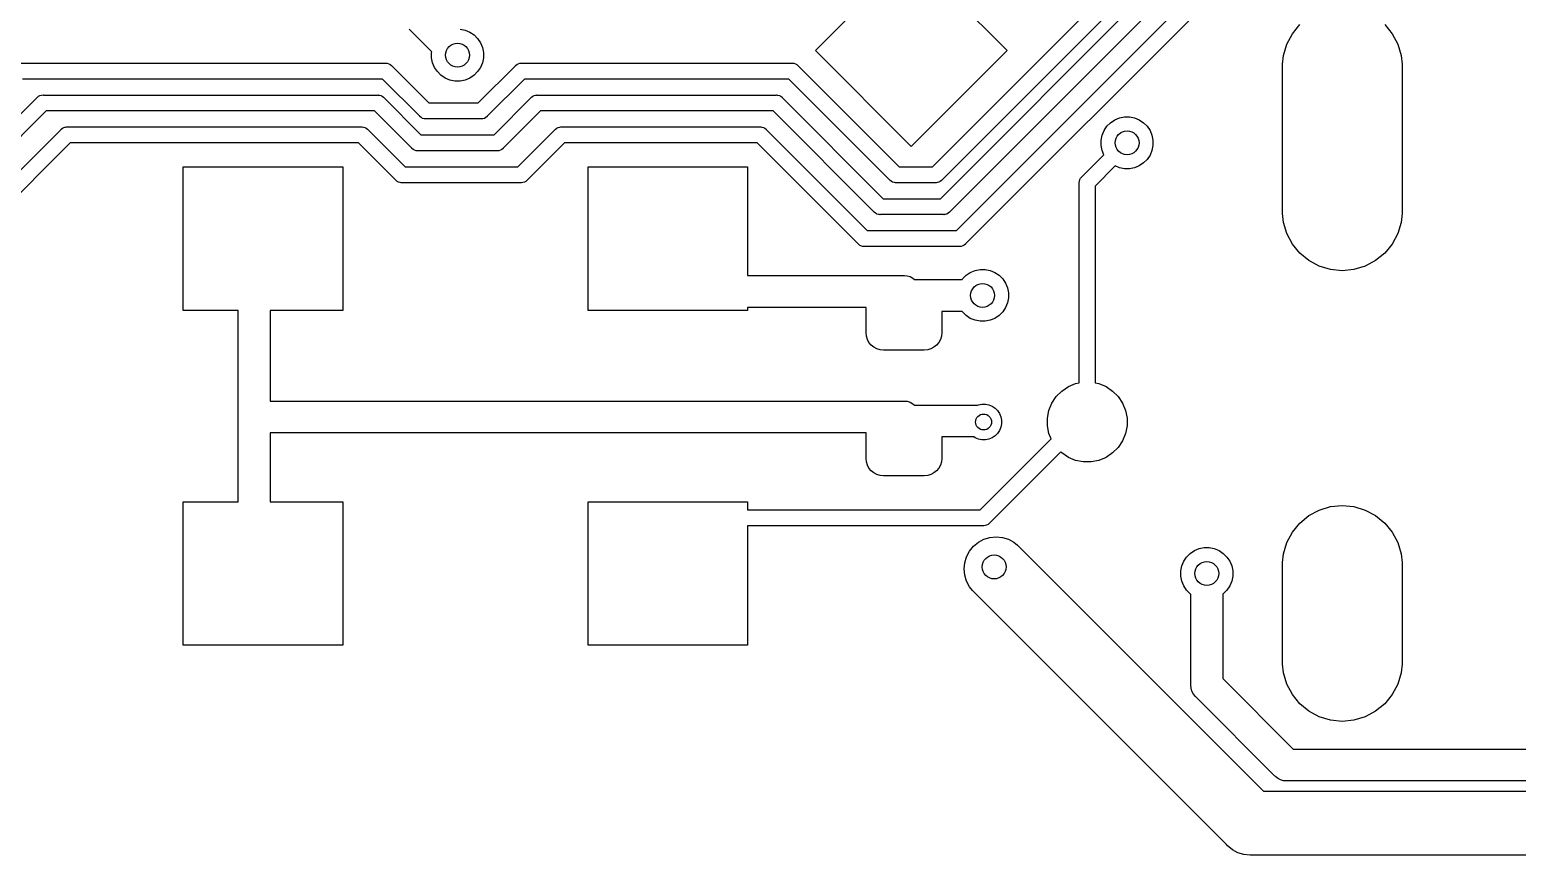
# Model space of a CAD drawing. Extents: x 1 to 84, y 1 to 137.
# Drawn here: x 20.33 to 39, y 1.47 to 11.82 of the extents above; entities that cross this region are included whole.
import ezdxf

# ---------------------------------------------------------------- set-up
doc = ezdxf.new("R2010")
doc.units = 0
doc.layers.add('BLACK', color=7, linetype='CONTINUOUS')

msp = doc.modelspace()

# ---------------------------------------------------------------- linework, layer by layer
at = {"layer": 'BLACK', "linetype": 'CONTINUOUS'}
for p, q in [((31.6586, 10.1), (35.2258, 13.6672)), ((35.3414, 13.5), (31.7742, 9.93276)), ((31.7586, 9.7), (35.3258, 13.2672)), ((35.4414, 13.1), (31.8742, 9.53276)), ((30.19, 11.5579), (31.3921, 12.76)), ((31.3921, 12.76), (32.5942, 11.5579)), ((31.9586, 9.3), (35.5258, 12.8672)), ((35.6414, 12.7), (32.0742, 9.13276)), ((25.3767, 11.5405), (25.0922, 11.825)), ((25.732, 11.825), (25.7948, 11.8125)), ((25.7948, 11.8125), (25.8539, 11.788)), ((25.8539, 11.788), (25.9072, 11.7524)), ((36.1037, 11.6384), (36.1734, 11.7687)), ((36.1734, 11.7687), (36.2671, 11.8829)), ((37.3329, 11.8829), (37.4266, 11.7687)), ((37.4266, 11.7687), (37.4963, 11.6384)), ((25.9072, 11.7524), (25.9524, 11.7072)), ((25.9524, 11.7072), (25.988, 11.6539)), ((25.988, 11.6539), (26.0125, 11.5948)), ((26.0125, 11.5948), (26.025, 11.532)), ((36.0609, 11.497), (36.1037, 11.6384)), ((37.4963, 11.6384), (37.5391, 11.497)), ((20.2049, 11.4), (24.7951, 11.4)), ((24.7951, 11.4), (24.8, 11.4005)), ((24.8, 11.4005), (24.8049, 11.4)), ((24.8049, 11.4), (24.8049, 11.4)), ((24.8049, 11.4), (24.8196, 11.3986)), ((24.8196, 11.3986), (24.8385, 11.3928)), ((24.8385, 11.3928), (24.8558, 11.3835)), ((25.375, 11.532), (25.3767, 11.5405)), ((25.375, 11.468), (25.375, 11.532)), ((25.3875, 11.4052), (25.375, 11.468)), ((25.412, 11.3461), (25.3875, 11.4052)), ((26.0125, 11.4052), (25.988, 11.3461)), ((26.025, 11.468), (26.0125, 11.4052)), ((26.025, 11.532), (26.025, 11.468)), ((26.4442, 11.3835), (26.4523, 11.3879)), ((26.4523, 11.3879), (26.4615, 11.3928)), ((26.4615, 11.3928), (26.4804, 11.3986)), ((26.4804, 11.3986), (26.4822, 11.3987)), ((26.4822, 11.3987), (26.4951, 11.4)), ((26.4951, 11.4), (26.5, 11.4005)), ((26.4951, 11.4), (26.4951, 11.4)), ((26.5, 11.4005), (26.5049, 11.4)), ((26.5049, 11.4), (29.8951, 11.4)), ((29.8951, 11.4), (29.9, 11.4005)), ((29.9, 11.4005), (29.9049, 11.4)), ((29.9049, 11.4), (29.9049, 11.4)), ((29.9049, 11.4), (29.9196, 11.3986)), ((29.9196, 11.3986), (29.9385, 11.3928)), ((29.9385, 11.3928), (29.9558, 11.3835)), ((31.3921, 10.3558), (30.19, 11.5579)), ((32.5942, 11.5579), (31.3921, 10.3558)), ((36.05, 11.3868), (36.0609, 11.497)), ((36.05, 9.51317), (36.05, 11.3868)), ((37.5391, 11.497), (37.55, 11.3868)), ((37.55, 11.3868), (37.55, 9.51316)), ((24.7586, 11.2), (20.2414, 11.2)), ((25.2258, 10.7328), (24.7586, 11.2)), ((24.8558, 11.3835), (24.8711, 11.3711)), ((24.8711, 11.3711), (24.8742, 11.3672)), ((24.8742, 11.3672), (25.3414, 10.9)), ((25.4476, 11.2928), (25.412, 11.3461)), ((25.4928, 11.2476), (25.4476, 11.2928)), ((25.5461, 11.212), (25.4928, 11.2476)), ((25.6052, 11.1875), (25.5461, 11.212)), ((25.8539, 11.212), (25.7948, 11.1875)), ((25.9072, 11.2476), (25.8539, 11.212)), ((25.9524, 11.2928), (25.9072, 11.2476)), ((25.988, 11.3461), (25.9524, 11.2928)), ((25.9586, 10.9), (26.4258, 11.3672)), ((26.5414, 11.2), (26.0742, 10.7328)), ((26.4258, 11.3672), (26.4289, 11.3711)), ((26.4289, 11.3711), (26.4442, 11.3835)), ((29.8586, 11.2), (26.5414, 11.2)), ((31.1258, 9.93276), (29.8586, 11.2)), ((29.9558, 11.3835), (29.9711, 11.3711)), ((29.9711, 11.3711), (29.9742, 11.3672)), ((29.9742, 11.3672), (31.2414, 10.1)), ((25.668, 11.175), (25.6052, 11.1875)), ((25.732, 11.175), (25.668, 11.175)), ((25.7948, 11.1875), (25.732, 11.175)), ((15.2586, 5.8), (20.4258, 10.9672)), ((20.4258, 10.9672), (20.4289, 10.9711)), ((20.4289, 10.9711), (20.4442, 10.9835)), ((20.4442, 10.9835), (20.4615, 10.9928)), ((20.4615, 10.9928), (20.4804, 10.9986)), ((20.4804, 10.9986), (20.5, 11.0005)), ((20.5, 11.0005), (20.5049, 11)), ((20.5049, 11), (24.6951, 11)), ((24.6951, 11), (24.7, 11.0005)), ((24.7, 11.0005), (24.7049, 11)), ((24.7049, 11), (24.7049, 11)), ((24.7049, 11), (24.7196, 10.9986)), ((24.7196, 10.9986), (24.7385, 10.9928)), ((24.7385, 10.9928), (24.7558, 10.9835)), ((24.7558, 10.9835), (24.7711, 10.9711)), ((24.7711, 10.9711), (24.7742, 10.9672)), ((24.7742, 10.9672), (25.2414, 10.5)), ((25.3414, 10.9), (25.9586, 10.9)), ((26.1586, 10.5), (26.6258, 10.9672)), ((26.6258, 10.9672), (26.6289, 10.9711)), ((26.6289, 10.9711), (26.6442, 10.9835)), ((26.6442, 10.9835), (26.6523, 10.9879)), ((26.6523, 10.9879), (26.6615, 10.9928)), ((26.6615, 10.9928), (26.6804, 10.9986)), ((26.6804, 10.9986), (26.6822, 10.9987)), ((26.6822, 10.9987), (26.6951, 11)), ((26.6951, 11), (26.7, 11.0005)), ((26.6951, 11), (26.6951, 11)), ((26.7, 11.0005), (26.7049, 11)), ((26.7049, 11), (29.6951, 11)), ((29.6951, 11), (29.7, 11.0005)), ((29.7, 11.0005), (29.7049, 11)), ((29.7049, 11), (29.7049, 11)), ((29.7049, 11), (29.7196, 10.9986)), ((29.7196, 10.9986), (29.7385, 10.9928)), ((29.7385, 10.9928), (29.7558, 10.9835)), ((29.7558, 10.9835), (29.7711, 10.9711)), ((29.7711, 10.9711), (29.7742, 10.9672)), ((29.7742, 10.9672), (31.0414, 9.7)), ((20.5414, 10.8), (15.3742, 5.63276)), ((24.6586, 10.8), (20.5414, 10.8)), ((25.1258, 10.3328), (24.6586, 10.8)), ((25.2289, 10.7289), (25.2258, 10.7328)), ((25.2442, 10.7165), (25.2289, 10.7289)), ((25.2515, 10.7125), (25.2442, 10.7165)), ((25.2615, 10.7072), (25.2515, 10.7125)), ((25.2804, 10.7014), (25.2615, 10.7072)), ((25.2822, 10.7013), (25.2804, 10.7014)), ((25.2951, 10.7), (25.2822, 10.7013)), ((25.3, 10.6995), (25.2951, 10.7)), ((25.2951, 10.7), (25.2951, 10.7)), ((25.3049, 10.7), (25.3, 10.6995)), ((25.9951, 10.7), (25.3049, 10.7)), ((26, 10.6995), (25.9951, 10.7)), ((26.0049, 10.7), (26, 10.6995)), ((26.0196, 10.7014), (26.0049, 10.7)), ((26.0049, 10.7), (26.0049, 10.7)), ((26.0385, 10.7072), (26.0196, 10.7014)), ((26.0558, 10.7165), (26.0385, 10.7072)), ((26.0711, 10.7289), (26.0558, 10.7165)), ((26.0742, 10.7328), (26.0711, 10.7289)), ((26.7414, 10.8), (26.2742, 10.3328)), ((29.6586, 10.8), (26.7414, 10.8)), ((30.9258, 9.53276), (29.6586, 10.8)), ((33.8476, 10.6072), (33.8928, 10.6524)), ((33.8928, 10.6524), (33.9461, 10.688)), ((33.9461, 10.688), (34.0052, 10.7125)), ((34.0052, 10.7125), (34.068, 10.725)), ((34.068, 10.725), (34.132, 10.725)), ((34.132, 10.725), (34.1948, 10.7125)), ((34.1948, 10.7125), (34.2539, 10.688)), ((34.2539, 10.688), (34.3072, 10.6524)), ((34.3072, 10.6524), (34.3524, 10.6072)), ((15.3586, 5.2), (20.7258, 10.5672)), ((20.7258, 10.5672), (20.7289, 10.5711)), ((20.7289, 10.5711), (20.7442, 10.5835)), ((20.7442, 10.5835), (20.7615, 10.5928)), ((20.7615, 10.5928), (20.7747, 10.5968)), ((20.7747, 10.5968), (20.7804, 10.5986)), ((20.7804, 10.5986), (20.7824, 10.5987)), ((20.7824, 10.5987), (20.7951, 10.6)), ((20.7951, 10.6), (20.8, 10.6005)), ((20.7951, 10.6), (20.7951, 10.6)), ((20.8, 10.6005), (20.8049, 10.6)), ((20.8049, 10.6), (24.4951, 10.6)), ((24.4951, 10.6), (24.5, 10.6005)), ((24.5, 10.6005), (24.5049, 10.6)), ((24.5049, 10.6), (24.5049, 10.6)), ((24.5049, 10.6), (24.5196, 10.5986)), ((24.5196, 10.5986), (24.5385, 10.5928)), ((24.5385, 10.5928), (24.5558, 10.5835)), ((24.5558, 10.5835), (24.5711, 10.5711)), ((24.5711, 10.5711), (24.5742, 10.5672)), ((24.5742, 10.5672), (25.0414, 10.1)), ((25.2414, 10.5), (26.1586, 10.5)), ((26.4586, 10.1), (26.9258, 10.5672)), ((26.9258, 10.5672), (26.9289, 10.5711)), ((26.9289, 10.5711), (26.9442, 10.5835)), ((26.9442, 10.5835), (26.9523, 10.5879)), ((26.9523, 10.5879), (26.9615, 10.5928)), ((26.9615, 10.5928), (26.9804, 10.5986)), ((26.9804, 10.5986), (26.9822, 10.5987)), ((26.9822, 10.5987), (26.9951, 10.6)), ((26.9951, 10.6), (27, 10.6005)), ((26.9951, 10.6), (26.9951, 10.6)), ((27, 10.6005), (27.0049, 10.6)), ((27.0049, 10.6), (29.4951, 10.6)), ((29.4951, 10.6), (29.5, 10.6005)), ((29.5, 10.6005), (29.5049, 10.6)), ((29.5049, 10.6), (29.5049, 10.6)), ((29.5049, 10.6), (29.5196, 10.5986)), ((29.5196, 10.5986), (29.5385, 10.5928)), ((29.5385, 10.5928), (29.5558, 10.5835)), ((29.5558, 10.5835), (29.5711, 10.5711)), ((29.5711, 10.5711), (29.5742, 10.5672)), ((29.5742, 10.5672), (30.8414, 9.3)), ((33.775, 10.432), (33.7875, 10.4948)), ((33.7875, 10.4948), (33.812, 10.5539)), ((33.812, 10.5539), (33.8476, 10.6072)), ((34.3524, 10.6072), (34.388, 10.5539)), ((34.388, 10.5539), (34.4125, 10.4948)), ((34.4125, 10.4948), (34.425, 10.432)), ((20.8414, 10.4), (15.4742, 5.03276)), ((24.4586, 10.4), (20.8414, 10.4)), ((24.9258, 9.93276), (24.4586, 10.4)), ((25.1289, 10.3289), (25.1258, 10.3328)), ((25.1442, 10.3165), (25.1289, 10.3289)), ((25.1523, 10.3121), (25.1442, 10.3165)), ((25.1615, 10.3072), (25.1523, 10.3121)), ((25.1804, 10.3014), (25.1615, 10.3072)), ((25.1822, 10.3013), (25.1804, 10.3014)), ((25.1951, 10.3), (25.1822, 10.3013)), ((25.2, 10.2995), (25.1951, 10.3)), ((25.1951, 10.3), (25.1951, 10.3)), ((25.2049, 10.3), (25.2, 10.2995)), ((26.1951, 10.3), (25.2049, 10.3)), ((26.2, 10.2995), (26.1951, 10.3)), ((26.2049, 10.3), (26.2, 10.2995)), ((26.2196, 10.3014), (26.2049, 10.3)), ((26.2049, 10.3), (26.2049, 10.3)), ((26.2385, 10.3072), (26.2196, 10.3014)), ((26.2558, 10.3165), (26.2385, 10.3072)), ((26.2711, 10.3289), (26.2558, 10.3165)), ((26.2742, 10.3328), (26.2711, 10.3289)), ((27.0414, 10.4), (26.5742, 9.93276)), ((29.4586, 10.4), (27.0414, 10.4)), ((30.7258, 9.13276), (29.4586, 10.4)), ((33.775, 10.368), (33.775, 10.432)), ((33.7875, 10.3052), (33.775, 10.368)), ((33.8098, 10.2513), (33.7875, 10.3052)), ((34.4125, 10.3052), (34.388, 10.2461)), ((34.425, 10.368), (34.4125, 10.3052)), ((34.425, 10.432), (34.425, 10.368)), ((22.26, 8.3), (22.26, 10.1)), ((22.26, 10.1), (24.26, 10.1)), ((24.26, 10.1), (24.26, 8.3)), ((25.0414, 10.1), (26.4586, 10.1)), ((27.34, 8.3), (27.34, 10.1)), ((27.34, 10.1), (29.34, 10.1)), ((29.34, 10.1), (29.34, 8.7375)), ((31.2414, 10.1), (31.6586, 10.1)), ((33.5328, 9.97418), (33.8098, 10.2513)), ((33.9513, 10.1098), (33.7, 9.85858)), ((34.0052, 10.0875), (33.9513, 10.1098)), ((34.068, 10.075), (34.0052, 10.0875)), ((34.1948, 10.0875), (34.132, 10.075)), ((34.2539, 10.112), (34.1948, 10.0875)), ((34.3072, 10.1476), (34.2539, 10.112)), ((34.3524, 10.1928), (34.3072, 10.1476)), ((34.388, 10.2461), (34.3524, 10.1928)), ((24.9289, 9.92895), (24.9258, 9.93276)), ((24.9442, 9.91645), (24.9289, 9.92895)), ((24.9523, 9.91213), (24.9442, 9.91645)), ((24.9615, 9.90717), (24.9523, 9.91213)), ((24.9804, 9.90145), (24.9615, 9.90717)), ((24.9822, 9.90127), (24.9804, 9.90145)), ((24.9951, 9.9), (24.9822, 9.90127)), ((25, 9.89952), (24.9951, 9.9)), ((24.9951, 9.9), (24.9951, 9.9)), ((25.0049, 9.9), (25, 9.89952)), ((26.4951, 9.9), (25.0049, 9.9)), ((26.5, 9.89952), (26.4951, 9.9)), ((26.5049, 9.9), (26.5, 9.89952)), ((26.5196, 9.90145), (26.5049, 9.9)), ((26.5049, 9.9), (26.5049, 9.9)), ((26.5385, 9.90717), (26.5196, 9.90145)), ((26.5558, 9.91645), (26.5385, 9.90717)), ((26.5711, 9.92895), (26.5558, 9.91645)), ((26.5742, 9.93276), (26.5711, 9.92895)), ((31.1289, 9.92895), (31.1258, 9.93276)), ((31.1442, 9.91645), (31.1289, 9.92895)), ((31.1588, 9.90861), (31.1442, 9.91645)), ((31.1615, 9.90717), (31.1588, 9.90861)), ((31.1804, 9.90145), (31.1615, 9.90717)), ((31.1822, 9.90127), (31.1804, 9.90145)), ((31.1951, 9.9), (31.1822, 9.90127)), ((31.2, 9.89952), (31.1951, 9.9)), ((31.1951, 9.9), (31.1951, 9.9)), ((31.2049, 9.9), (31.2, 9.89952)), ((31.6951, 9.9), (31.2049, 9.9)), ((31.7, 9.89952), (31.6951, 9.9)), ((31.7049, 9.9), (31.7, 9.89952)), ((31.7196, 9.90145), (31.7049, 9.9)), ((31.7049, 9.9), (31.7049, 9.9)), ((31.7385, 9.90717), (31.7196, 9.90145)), ((31.7558, 9.91645), (31.7385, 9.90717)), ((31.7711, 9.92895), (31.7558, 9.91645)), ((31.7742, 9.93276), (31.7711, 9.92895)), ((33.4995, 9.9), (33.5014, 9.9196)), ((33.5, 9.89509), (33.4995, 9.9)), ((33.5, 7.3899), (33.5, 9.89509)), ((33.5014, 9.9196), (33.5072, 9.93845)), ((33.5072, 9.93845), (33.5165, 9.95582)), ((33.5165, 9.95582), (33.5258, 9.96724)), ((33.5258, 9.96724), (33.5289, 9.97105)), ((33.5289, 9.97105), (33.5328, 9.97418)), ((34.132, 10.075), (34.068, 10.075)), ((33.7, 9.85858), (33.7, 7.3899)), ((30.9289, 9.52895), (30.9258, 9.53276)), ((30.9442, 9.51645), (30.9289, 9.52895)), ((31.0414, 9.7), (31.7586, 9.7)), ((31.8711, 9.52895), (31.8558, 9.51645)), ((31.8742, 9.53276), (31.8711, 9.52895)), ((30.9566, 9.50982), (30.9442, 9.51645)), ((30.9615, 9.50717), (30.9566, 9.50982)), ((30.9804, 9.50145), (30.9615, 9.50717)), ((30.9822, 9.50127), (30.9804, 9.50145)), ((30.9951, 9.5), (30.9822, 9.50127)), ((31, 9.49952), (30.9951, 9.5)), ((30.9951, 9.5), (30.9951, 9.5)), ((31.0049, 9.5), (31, 9.49952)), ((31.7951, 9.5), (31.0049, 9.5)), ((31.8, 9.49952), (31.7951, 9.5)), ((31.8049, 9.5), (31.8, 9.49952)), ((31.8196, 9.50145), (31.8049, 9.5)), ((31.8049, 9.5), (31.8049, 9.5)), ((31.8385, 9.50717), (31.8196, 9.50145)), ((31.8558, 9.51645), (31.8385, 9.50717)), ((36.0609, 9.40297), (36.05, 9.51317)), ((36.1037, 9.2616), (36.0609, 9.40297)), ((37.5391, 9.40297), (37.4963, 9.2616)), ((37.55, 9.51316), (37.5391, 9.40297)), ((30.8414, 9.3), (31.9586, 9.3)), ((36.1734, 9.13131), (36.1037, 9.2616)), ((37.4963, 9.2616), (37.4266, 9.13131)), ((30.7289, 9.12895), (30.7258, 9.13276)), ((30.7442, 9.11645), (30.7289, 9.12895)), ((30.7602, 9.10789), (30.7442, 9.11645)), ((30.7615, 9.10717), (30.7602, 9.10789)), ((30.7804, 9.10145), (30.7615, 9.10717)), ((30.7822, 9.10127), (30.7804, 9.10145)), ((30.7951, 9.1), (30.7822, 9.10127)), ((30.8, 9.09952), (30.7951, 9.1)), ((30.7951, 9.1), (30.7951, 9.1)), ((30.8049, 9.1), (30.8, 9.09952)), ((31.9951, 9.1), (30.8049, 9.1)), ((32, 9.09952), (31.9951, 9.1)), ((32.0049, 9.1), (32, 9.09952)), ((32.0196, 9.10145), (32.0049, 9.1)), ((32.0049, 9.1), (32.0049, 9.1)), ((32.0385, 9.10717), (32.0196, 9.10145)), ((32.0558, 9.11645), (32.0385, 9.10717)), ((32.0711, 9.12895), (32.0558, 9.11645)), ((32.0742, 9.13276), (32.0711, 9.12895)), ((36.2671, 9.0171), (36.1734, 9.13131)), ((36.3813, 8.92338), (36.2671, 9.0171)), ((37.3329, 9.0171), (37.2187, 8.92338)), ((37.4266, 9.13131), (37.3329, 9.0171)), ((32.0803, 8.73994), (32.1336, 8.77551)), ((32.1336, 8.77551), (32.1927, 8.80001)), ((32.1927, 8.80001), (32.2555, 8.8125)), ((32.2555, 8.8125), (32.3195, 8.8125)), ((32.3195, 8.8125), (32.3823, 8.80001)), ((32.3823, 8.80001), (32.4414, 8.77551)), ((32.4414, 8.77551), (32.4947, 8.73994)), ((36.5116, 8.85374), (36.3813, 8.92338)), ((36.653, 8.81085), (36.5116, 8.85374)), ((36.8, 8.79637), (36.653, 8.81085)), ((36.947, 8.81085), (36.8, 8.79637)), ((37.0884, 8.85374), (36.947, 8.81085)), ((37.2187, 8.92338), (37.0884, 8.85374)), ((29.34, 8.7375), (31.3098, 8.7375)), ((31.3098, 8.7375), (31.3392, 8.73461)), ((31.3392, 8.73461), (31.3769, 8.72317)), ((31.3769, 8.72317), (31.4117, 8.7046)), ((31.4117, 8.7046), (31.4325, 8.6875)), ((31.4325, 8.6875), (32.0303, 8.6875)), ((32.0303, 8.6875), (32.0351, 8.69468)), ((32.0351, 8.69468), (32.0803, 8.73994)), ((32.4947, 8.73994), (32.5399, 8.69468)), ((32.5399, 8.69468), (32.5755, 8.64144)), ((32.5755, 8.64144), (32.6, 8.5823)), ((32.6, 8.5823), (32.6125, 8.51951)), ((32.6125, 8.45549), (32.6, 8.3927)), ((32.6125, 8.51951), (32.6125, 8.45549)), ((22.95, 8.3), (22.26, 8.3)), ((22.95, 7.00983), (22.95, 8.3)), ((24.26, 8.3), (23.35, 8.3)), ((23.35, 8.3), (23.35, 7.1625)), ((29.34, 8.3), (27.34, 8.3)), ((30.825, 8.3375), (29.34, 8.3375)), ((29.34, 8.3375), (29.34, 8.3)), ((30.825, 8.01875), (30.825, 8.3375)), ((32.0303, 8.2875), (31.775, 8.2875)), ((31.775, 8.2875), (31.775, 8.01875)), ((32.0351, 8.28032), (32.0303, 8.2875)), ((32.0803, 8.23506), (32.0351, 8.28032)), ((32.1336, 8.19949), (32.0803, 8.23506)), ((32.4947, 8.23506), (32.4414, 8.19949)), ((32.5399, 8.28032), (32.4947, 8.23506)), ((32.5755, 8.33356), (32.5399, 8.28032)), ((32.6, 8.3927), (32.5755, 8.33356)), ((32.1927, 8.17499), (32.1336, 8.19949)), ((32.2555, 8.1625), (32.1927, 8.17499)), ((32.3195, 8.1625), (32.2555, 8.1625)), ((32.3823, 8.17499), (32.3195, 8.1625)), ((32.4414, 8.19949), (32.3823, 8.17499)), ((30.8292, 7.97607), (30.825, 8.01875)), ((30.8417, 7.93504), (30.8292, 7.97607)), ((30.8619, 7.89722), (30.8417, 7.93504)), ((30.8891, 7.86407), (30.8619, 7.89722)), ((30.9222, 7.83687), (30.8891, 7.86407)), ((31.7109, 7.86407), (31.6778, 7.83687)), ((31.7381, 7.89722), (31.7109, 7.86407)), ((31.7583, 7.93504), (31.7381, 7.89722)), ((31.7708, 7.97607), (31.7583, 7.93504)), ((31.775, 8.01875), (31.7708, 7.97607)), ((30.96, 7.81665), (30.9222, 7.83687)), ((31.0011, 7.8042), (30.96, 7.81665)), ((31.0437, 7.8), (31.0011, 7.8042)), ((31.5562, 7.8), (31.0437, 7.8)), ((31.5989, 7.8042), (31.5562, 7.8)), ((31.64, 7.81665), (31.5989, 7.8042)), ((31.6778, 7.83687), (31.64, 7.81665)), ((33.2116, 7.21873), (33.2813, 7.28837)), ((33.2813, 7.28837), (33.3632, 7.34309)), ((33.3632, 7.34309), (33.4542, 7.38078)), ((33.4542, 7.38078), (33.5, 7.3899)), ((33.7, 7.3899), (33.7458, 7.38078)), ((33.7458, 7.38078), (33.8368, 7.34309)), ((33.8368, 7.34309), (33.9187, 7.28837)), ((33.9187, 7.28837), (33.9884, 7.21873)), ((23.35, 7.1625), (31.3098, 7.1625)), ((31.3098, 7.1625), (31.3392, 7.1596)), ((31.3392, 7.1596), (31.3769, 7.14817)), ((31.3769, 7.14817), (31.4117, 7.1296)), ((31.4117, 7.1296), (31.4325, 7.1125)), ((31.4325, 7.1125), (32.2251, 7.1125)), ((32.2251, 7.1125), (32.2344, 7.11635)), ((32.2344, 7.11635), (32.2778, 7.125)), ((32.2778, 7.125), (32.3222, 7.125)), ((32.3222, 7.125), (32.3656, 7.11635)), ((32.3656, 7.11635), (32.4066, 7.09939)), ((32.4066, 7.09939), (32.4434, 7.07477)), ((33.1192, 7.04584), (33.1569, 7.13684)), ((33.1569, 7.13684), (33.2116, 7.21873)), ((33.9884, 7.21873), (34.0431, 7.13684)), ((34.0431, 7.13684), (34.0808, 7.04584)), ((22.949, 7), (22.95, 7.00981)), ((22.95, 6.99019), (22.949, 7)), ((22.95, 7.00982), (22.95, 7.00983)), ((22.95, 7.00981), (22.95, 7.00982)), ((22.95, 5.9), (22.95, 6.99019)), ((32.4434, 7.07477), (32.4748, 7.04343)), ((32.4748, 7.04343), (32.4994, 7.00658)), ((32.4994, 7.00658), (32.5164, 6.96563)), ((32.5164, 6.96563), (32.525, 6.92216)), ((32.525, 6.92216), (32.525, 6.87784)), ((33.1, 6.94925), (33.1192, 7.04584)), ((33.1, 6.85075), (33.1, 6.94925)), ((34.0808, 7.04584), (34.1, 6.94925)), ((34.1, 6.94925), (34.1, 6.85075)), ((30.825, 6.7625), (23.35, 6.7625)), ((23.35, 6.7625), (23.35, 5.9)), ((30.825, 6.44375), (30.825, 6.7625)), ((32.4434, 6.72523), (32.4066, 6.70061)), ((32.4748, 6.75657), (32.4434, 6.72523)), ((32.4994, 6.79342), (32.4748, 6.75657)), ((32.5164, 6.83437), (32.4994, 6.79342)), ((32.525, 6.87784), (32.5164, 6.83437)), ((33.1192, 6.75415), (33.1, 6.85075)), ((33.1466, 6.68803), (33.1192, 6.75415)), ((34.0808, 6.75415), (34.0431, 6.66316)), ((34.1, 6.85075), (34.0808, 6.75415)), ((32.1756, 6.7125), (31.775, 6.7125)), ((31.775, 6.7125), (31.775, 6.44375)), ((32.1934, 6.70061), (32.1756, 6.7125)), ((32.2344, 6.68365), (32.1934, 6.70061)), ((32.2778, 6.675), (32.2344, 6.68365)), ((32.2586, 5.8), (33.1466, 6.68803)), ((32.3222, 6.675), (32.2778, 6.675)), ((32.3656, 6.68365), (32.3222, 6.675)), ((32.4066, 6.70061), (32.3656, 6.68365)), ((33.9884, 6.58127), (33.9187, 6.51162)), ((34.0431, 6.66316), (33.9884, 6.58127)), ((30.8292, 6.40107), (30.825, 6.44375)), ((30.8417, 6.36004), (30.8292, 6.40107)), ((30.8619, 6.32222), (30.8417, 6.36004)), ((31.7583, 6.36004), (31.7381, 6.32222)), ((31.7708, 6.40107), (31.7583, 6.36004)), ((31.775, 6.44375), (31.7708, 6.40107)), ((33.2672, 6.52574), (32.3742, 5.63276)), ((33.2813, 6.51162), (33.2672, 6.52574)), ((33.3632, 6.45691), (33.2813, 6.51162)), ((33.4542, 6.41921), (33.3632, 6.45691)), ((33.5508, 6.4), (33.4542, 6.41921)), ((33.6492, 6.4), (33.5508, 6.4)), ((33.7458, 6.41921), (33.6492, 6.4)), ((33.8368, 6.45691), (33.7458, 6.41921)), ((33.9187, 6.51162), (33.8368, 6.45691)), ((30.8891, 6.28907), (30.8619, 6.32222)), ((30.9222, 6.26187), (30.8891, 6.28907)), ((30.96, 6.24165), (30.9222, 6.26187)), ((31.0011, 6.2292), (30.96, 6.24165)), ((31.0437, 6.225), (31.0011, 6.2292)), ((31.5562, 6.225), (31.0437, 6.225)), ((31.5989, 6.2292), (31.5562, 6.225)), ((31.64, 6.24165), (31.5989, 6.2292)), ((31.6778, 6.26187), (31.64, 6.24165)), ((31.7109, 6.28907), (31.6778, 6.26187)), ((31.7381, 6.32222), (31.7109, 6.28907)), ((22.26, 4.1), (22.26, 5.9)), ((22.26, 5.9), (22.95, 5.9)), ((23.35, 5.9), (24.26, 5.9)), ((24.26, 5.9), (24.26, 4.1)), ((27.34, 4.1), (27.34, 5.9)), ((27.34, 5.9), (29.34, 5.9)), ((29.34, 5.9), (29.34, 5.8)), ((29.34, 5.8), (32.2586, 5.8)), ((36.3813, 5.72662), (36.5116, 5.79626)), ((36.5116, 5.79626), (36.653, 5.83915)), ((36.653, 5.83915), (36.8, 5.85363)), ((36.8, 5.85363), (36.947, 5.83915)), ((36.947, 5.83915), (37.0884, 5.79626)), ((37.0884, 5.79626), (37.2187, 5.72662)), ((32.2951, 5.6), (29.34, 5.6)), ((29.34, 5.6), (29.34, 4.1)), ((32.3, 5.59952), (32.2951, 5.6)), ((32.3049, 5.6), (32.3, 5.59952)), ((32.3196, 5.60145), (32.3049, 5.6)), ((32.3049, 5.6), (32.3049, 5.6)), ((32.3385, 5.60717), (32.3196, 5.60145)), ((32.3558, 5.61645), (32.3385, 5.60717)), ((32.3711, 5.62895), (32.3558, 5.61645)), ((32.3742, 5.63276), (32.3711, 5.62895)), ((36.1734, 5.51869), (36.2671, 5.63289)), ((36.2671, 5.63289), (36.3813, 5.72662)), ((37.2187, 5.72662), (37.3329, 5.63289)), ((37.3329, 5.63289), (37.4266, 5.51869)), ((32.2342, 5.39174), (32.3037, 5.42889)), ((32.3037, 5.42889), (32.3791, 5.45176)), ((32.3791, 5.45176), (32.4575, 5.45948)), ((32.4575, 5.45948), (32.536, 5.45176)), ((32.536, 5.45176), (32.6114, 5.42889)), ((32.6114, 5.42889), (32.6808, 5.39174)), ((36.1037, 5.3884), (36.1734, 5.51869)), ((37.4266, 5.51869), (37.4963, 5.3884)), ((32.0862, 5.21136), (32.1234, 5.28085)), ((32.1234, 5.28085), (32.1733, 5.34176)), ((32.1733, 5.34176), (32.2342, 5.39174)), ((32.6808, 5.39174), (32.7265, 5.35428)), ((32.7265, 5.35428), (32.9515, 5.12929)), ((34.8476, 5.20718), (34.8928, 5.25244)), ((34.8928, 5.25244), (34.9461, 5.28801)), ((34.9461, 5.28801), (35.0052, 5.31251)), ((35.0052, 5.31251), (35.068, 5.325)), ((35.068, 5.325), (35.132, 5.325)), ((35.132, 5.325), (35.1948, 5.31251)), ((35.1948, 5.31251), (35.2539, 5.28801)), ((35.2539, 5.28801), (35.3072, 5.25244)), ((35.3072, 5.25244), (35.3524, 5.20718)), ((36.05, 5.13683), (36.0609, 5.24703)), ((36.0609, 5.24703), (36.1037, 5.3884)), ((37.4963, 5.3884), (37.5391, 5.24703)), ((37.5391, 5.24703), (37.55, 5.13683)), ((32.0556, 5.05755), (32.0633, 5.13596)), ((32.0633, 4.97913), (32.0556, 5.05755)), ((32.0633, 5.13596), (32.0862, 5.21136)), ((32.9515, 5.12929), (32.9515, 5.12928)), ((32.9515, 5.12928), (35.8108, 2.26999)), ((34.775, 5.03201), (34.7875, 5.0948)), ((34.7875, 5.0948), (34.812, 5.15394)), ((34.812, 5.15394), (34.8476, 5.20718)), ((35.3524, 5.20718), (35.388, 5.15394)), ((35.388, 5.15394), (35.4125, 5.0948)), ((35.4125, 5.0948), (35.425, 5.03201)), ((36.05, 3.86317), (36.05, 5.13683)), ((37.55, 5.13683), (37.55, 3.86316)), ((32.0862, 4.90373), (32.0633, 4.97913)), ((32.1234, 4.83425), (32.0862, 4.90373)), ((34.775, 4.96799), (34.775, 5.03201)), ((34.7875, 4.9052), (34.775, 4.96799)), ((34.812, 4.84605), (34.7875, 4.9052)), ((35.4125, 4.9052), (35.388, 4.84605)), ((35.425, 4.96799), (35.4125, 4.9052)), ((35.425, 5.03201), (35.425, 4.96799)), ((32.1608, 4.7886), (32.1234, 4.83425)), ((32.3858, 4.5636), (32.1608, 4.7886)), ((34.8476, 4.79282), (34.812, 4.84605)), ((34.8928, 4.74756), (34.8476, 4.79282)), ((34.9, 4.74276), (34.8928, 4.74756)), ((34.9, 3.60982), (34.9, 4.74276)), ((35.3072, 4.74756), (35.3, 4.74276)), ((35.3, 4.74276), (35.3, 3.68284)), ((35.3524, 4.79282), (35.3072, 4.74756)), ((35.388, 4.84605), (35.3524, 4.79282)), ((35.3484, 1.60104), (32.3858, 4.5636)), ((32.3858, 4.5636), (32.3858, 4.5636)), ((24.26, 4.1), (22.26, 4.1)), ((29.34, 4.1), (27.34, 4.1)), ((36.0609, 3.75297), (36.05, 3.86317)), ((36.1037, 3.6116), (36.0609, 3.75297)), ((37.5391, 3.75297), (37.4963, 3.6116)), ((37.55, 3.86316), (37.5391, 3.75297)), ((34.899, 3.6), (34.9, 3.60982)), ((34.9029, 3.56079), (34.899, 3.6)), ((34.9143, 3.52309), (34.9029, 3.56079)), ((35.3, 3.68284), (36.1828, 2.8)), ((36.1734, 3.48131), (36.1037, 3.6116)), ((37.4963, 3.6116), (37.4266, 3.48131)), ((34.9329, 3.48835), (34.9143, 3.52309)), ((34.9143, 3.52309), (34.9143, 3.52309)), ((34.9579, 3.45789), (34.9329, 3.48835)), ((34.9655, 3.45164), (34.9579, 3.45789)), ((35.9516, 2.46552), (34.9655, 3.45164)), ((36.2671, 3.36711), (36.1734, 3.48131)), ((36.3813, 3.27338), (36.2671, 3.36711)), ((37.3329, 3.36711), (37.2187, 3.27338)), ((37.4266, 3.48131), (37.3329, 3.36711)), ((36.5116, 3.20374), (36.3813, 3.27338)), ((36.653, 3.16085), (36.5116, 3.20374)), ((37.0884, 3.20374), (36.947, 3.16085)), ((37.2187, 3.27338), (37.0884, 3.20374)), ((36.8, 3.14637), (36.653, 3.16085)), ((36.947, 3.16085), (36.8, 3.14637)), ((36.1828, 2.8), (52.4172, 2.8)), ((35.9579, 2.45789), (35.9516, 2.46552)), ((35.9655, 2.45164), (35.9579, 2.45789)), ((35.9883, 2.4329), (35.9655, 2.45164)), ((35.9655, 2.45164), (35.9655, 2.45164)), ((36.0231, 2.41433), (35.9883, 2.4329)), ((35.8108, 2.26999), (52.8043, 2.26999)), ((36.0608, 2.4029), (36.0231, 2.41433)), ((36.1, 2.39903), (36.0608, 2.4029)), ((36.1098, 2.4), (36.1, 2.39903)), ((52.4902, 2.4), (36.1098, 2.4)), ((35.3609, 1.58578), (35.3484, 1.60104)), ((35.3762, 1.57325), (35.3609, 1.58578)), ((35.4218, 1.53579), (35.3762, 1.57325)), ((35.4913, 1.49865), (35.4218, 1.53579)), ((35.5667, 1.47578), (35.4913, 1.49865)), ((35.6451, 1.46805), (35.5667, 1.47578)), ((35.6648, 1.46999), (35.6451, 1.46805)), ((52.9503, 1.46999), (35.6648, 1.46999))]:
    msp.add_line(p, q, dxfattribs=at)
at = {"layer": 'BLACK'}
for centre, radius in [((25.7, 11.5), 0.15), ((34.1, 10.4), 0.15), ((32.2875, 8.4875), 0.15), ((32.3, 6.9), 0.1), ((32.4325, 5.08258), 0.15), ((35.1, 5), 0.15)]:
    msp.add_circle(centre, radius, dxfattribs=at)

doc.saveas('drawing.dxf')
